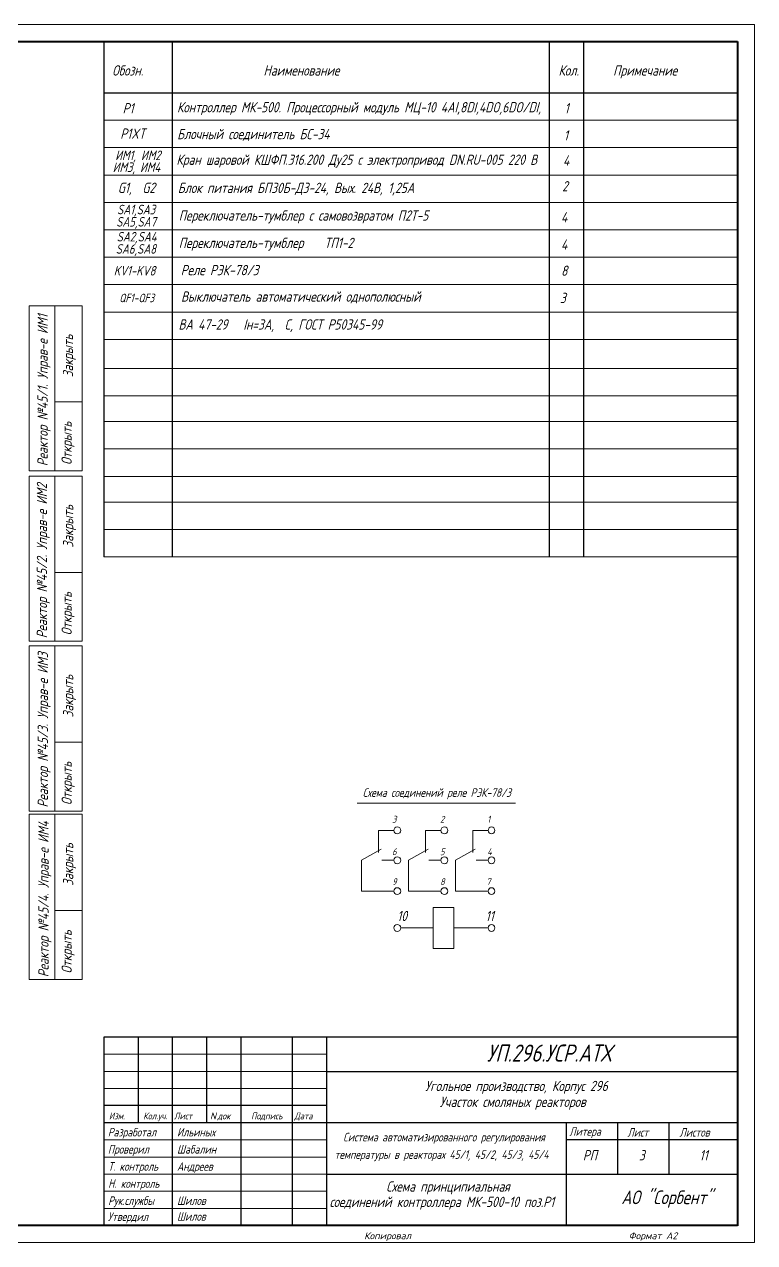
# Model space of a CAD drawing. Header units: millimetres. Extents: x -14 to 2659, y -2986 to -401.
# Drawn here: x 283.8 to 497, y -2007.1 to -1651.4 of the extents above; entities that cross this region are included whole.
import ezdxf

# ---------------------------------------------------------------- set-up
doc = ezdxf.new("R2010")
doc.units = ezdxf.units.MM
doc.layers.get('0').update_dxf_attribs({"lineweight": 20})
doc.layers.add('MAIN', color=7, linetype='Continuous', lineweight=50)
doc.layers.add('АСУТП', color=7, linetype='Continuous')
doc.styles.add('GOST тип А', font='GOST_A.TTF', dxfattribs={"oblique": 15})
doc.styles.get("Standard").update_dxf_attribs({"font": 'simplex.shx', "width": 0.75, "oblique": 15})

msp = doc.modelspace()

# ---------------------------------------------------------------- linework, layer by layer
at = {"linetype": 'Continuous'}
for p, q in [((-14.24325, -1651.36405), (497.00702, -1651.36405)), ((497.00702, -1651.36405), (497.00702, -2007.12074)), ((307.00702, -1656.36405), (492.00702, -1656.36405)), ((492.00702, -1671.36405), (307.00702, -1671.36405)), ((307.00702, -1679.36405), (492.00702, -1679.36405)), ((307.00702, -1687.36405), (492.00702, -1687.36405)), ((307.00702, -1695.36405), (492.00702, -1695.36405)), ((307.00702, -1703.36405), (492.00702, -1703.36405)), ((307.00702, -1711.36405), (492.00702, -1711.36405)), ((307.00702, -1719.36405), (492.00702, -1719.36405)), ((307.00702, -1727.36405), (492.00702, -1727.36405)), ((285.18002, -1733.54954), (285.18002, -1781.76449)), ((285.18002, -1733.54954), (300.68002, -1733.54954)), ((292.68002, -1733.54954), (292.68002, -1781.76449)), ((300.68002, -1733.54954), (300.68002, -1781.76449)), ((307.00702, -1735.36405), (492.00702, -1735.36405)), ((307.00702, -1743.36405), (492.00702, -1743.36405)), ((307.00702, -1751.86405), (492.00702, -1751.86405)), ((307.00702, -1759.86405), (492.00702, -1759.86405)), ((292.68002, -1761.63919), (300.68002, -1761.63919)), ((307.00702, -1767.36405), (492.00702, -1767.36405)), ((307.00702, -1775.36405), (492.00702, -1775.36405)), ((285.18002, -1781.76449), (300.68002, -1781.76449)), ((285.20184, -1783.29385), (285.20184, -1831.5088)), ((285.20184, -1783.29385), (300.70184, -1783.29385)), ((292.70184, -1783.29385), (292.70184, -1831.5088)), ((300.70184, -1783.29385), (300.70184, -1831.5088)), ((307.00702, -1783.36405), (492.00702, -1783.36405)), ((307.00702, -1790.86405), (492.00702, -1790.86405)), ((307.00702, -1798.86405), (492.00702, -1798.86405)), ((307.00702, -1806.86405), (492.00702, -1806.86405)), ((292.70184, -1811.3835), (300.70184, -1811.3835)), ((285.20184, -1831.5088), (300.70184, -1831.5088)), ((285.20578, -1832.87046), (285.20578, -1881.08541)), ((285.20578, -1832.87046), (300.70578, -1832.87046)), ((292.70578, -1832.87046), (292.70578, -1881.08541)), ((300.70578, -1832.87046), (300.70578, -1881.08541)), ((292.70578, -1860.96011), (300.70578, -1860.96011)), ((285.20578, -1881.08541), (300.70578, -1881.08541)), ((285.20578, -1882.04708), (285.20578, -1930.26203)), ((285.20578, -1882.04708), (300.70578, -1882.04708)), ((292.70578, -1882.04708), (292.70578, -1930.26203)), ((300.70578, -1882.04708), (300.70578, -1930.26203)), ((387.19612, -1893.22938), (387.19612, -1886.72545)), ((391.69612, -1886.72938), (387.19612, -1886.72545)), ((405.44612, -1886.72938), (400.94612, -1886.72938)), ((400.94612, -1893.22938), (400.94612, -1886.72938)), ((414.69612, -1893.22938), (414.69612, -1886.72938)), ((419.19612, -1886.72938), (414.69612, -1886.72938)), ((382.19612, -1904.47938), (382.19612, -1895.47938)), ((388.19612, -1895.47938), (391.69612, -1895.47938)), ((395.94612, -1904.47938), (395.94612, -1895.47938)), ((401.94612, -1895.47938), (405.44612, -1895.47938)), ((409.69612, -1904.47938), (409.69612, -1895.47938)), ((415.69612, -1895.47938), (419.19612, -1895.47938)), ((391.69612, -1904.47938), (382.19612, -1904.47938)), ((405.44612, -1904.47938), (395.94612, -1904.47938)), ((419.19612, -1904.47938), (409.69612, -1904.47938)), ((292.70578, -1910.13673), (300.70578, -1910.13673)), ((409.19612, -1909.22938), (403.19612, -1909.22938)), ((403.19612, -1915.22938), (393.94612, -1915.22938)), ((409.19612, -1915.22938), (419.19612, -1915.22938)), ((285.20578, -1930.26203), (300.70578, -1930.26203)), ((497.00702, -2007.12074), (-14.24325, -2007.12074))]:
    msp.add_line(p, q, dxfattribs=at)
at = {"linetype": 'Continuous', "lineweight": 40}
for p, q in [((5.75675, -1656.36405), (492.00702, -1656.36405)), ((492.00702, -1656.36405), (492.00702, -2002.19983)), ((492.00702, -2002.12074), (5.75675, -2002.12074))]:
    msp.add_line(p, q, dxfattribs=at)
at = {"linetype": 'Continuous', "lineweight": 30}
for p, q in [((307.00702, -1656.36405), (307.00702, -1806.86405)), ((327.00702, -1656.36405), (327.00702, -1806.86405)), ((437.00702, -1656.36405), (437.00702, -1806.86405)), ((447.00702, -1656.36405), (447.00702, -1806.86405)), ((307.00702, -1671.36405), (492.00702, -1671.36405))]:
    msp.add_line(p, q, dxfattribs=at)
for p, q in [((380.943, -1878.7778), (427.18968, -1878.7778)), ((372.00702, -1952.12074), (307.00702, -1952.12074)), ((372.00702, -1957.12074), (307.00702, -1957.12074)), ((372.00702, -1962.12074), (307.00702, -1962.12074)), ((372.00702, -1977.12074), (307.00702, -1977.12074)), ((372.00702, -1982.12074), (307.00702, -1982.12074)), ((372.00702, -1987.12074), (307.00702, -1987.12074)), ((372.00702, -1992.12074), (307.00702, -1992.12074)), ((372.00702, -1997.12074), (307.00702, -1997.12074))]:
    msp.add_line(p, q)
at = {"color": 7, "linetype": 'Continuous'}
for p, q in [((382.19612, -1895.47938), (387.94612, -1892.22938)), ((395.94612, -1895.47938), (401.69612, -1892.22938)), ((409.69612, -1895.47938), (415.44612, -1892.22938)), ((403.19612, -1909.22938), (409.19612, -1909.22938)), ((403.19612, -1915.22938), (403.19612, -1909.22938)), ((409.19612, -1921.22938), (409.19612, -1909.22938)), ((403.19612, -1921.22938), (403.19612, -1915.22938)), ((403.19612, -1921.22938), (409.19612, -1921.22938)), ((409.19612, -1921.22938), (403.19612, -1921.22938))]:
    msp.add_line(p, q, dxfattribs=at)
at = {"lineweight": 30}
for p, q in [((307.00702, -1947.12074), (307.00702, -2002.12074)), ((492.00702, -1947.12074), (307.00702, -1947.12074)), ((317.00702, -1947.12074), (317.00702, -1972.12074)), ((327.00702, -1947.12074), (327.00702, -2002.12074)), ((337.00702, -1947.12074), (337.00702, -1972.12074)), ((347.00702, -1947.12074), (347.00702, -2002.12074)), ((362.00702, -1947.12074), (362.00702, -2002.12074)), ((372.00702, -1947.12074), (372.00702, -2002.12074)), ((372.00702, -1957.12074), (492.00702, -1957.12074)), ((372.00702, -1967.12074), (307.00702, -1967.12074)), ((492.00702, -1972.12074), (307.00702, -1972.12074)), ((442.00702, -1972.12074), (442.00702, -2002.12074)), ((457.00702, -1972.12074), (457.00702, -1987.12074)), ((472.00702, -1972.12074), (472.00702, -1987.12074)), ((492.00702, -1977.12074), (442.00702, -1977.12074)), ((372.00702, -1987.12074), (492.00702, -1987.12074))]:
    msp.add_line(p, q, dxfattribs=at)
at = {"linetype": 'Continuous'}
for centre in [(392.69612, -1886.72938), (406.44612, -1886.72938), (420.19612, -1886.72938), (392.69612, -1895.47938), (406.44612, -1895.47938), (420.19612, -1895.47938), (392.69612, -1904.47938), (406.44612, -1904.47938), (420.19612, -1904.47938), (392.69612, -1915.22938), (420.19612, -1915.22938)]:
    msp.add_circle(centre, 1, dxfattribs=at)

# ---------------------------------------------------------------- texts
at = {"linetype": 'Continuous', "style": 'GOST тип А', "oblique": 15}
for s, height, p in [('Обозн.', 3, (309.47904, -1666.32282)), ('Наименование', 3, (353.62719, -1666.32282)), ('Кол.', 3, (439.75609, -1666.32282)), ('Примечание', 3, (455.68926, -1666.32282)), ('Р1', 3, (312.50702, -1677.36405)), ('Контроллер МК-500. Процессорный модуль МЦ-10 4AI,8DI,4DO,6DO/DI,', 3, (328.39501, -1677.06257)), ('1', 3, (441.50702, -1677.36405)), ('Р1XT', 3, (311.81522, -1684.77462)), ('Блочный соединитель БС-34', 3, (328.43078, -1684.89979)), ('1', 3, (441.30874, -1685.27565)), ('ИМ1, ИМ2', 2.8, (310.33412, -1691.00488)), ('ИМ3, ИМ4', 2.8, (309.60697, -1694.48667)), ('G1,  G2', 3, (311.10249, -1700.57473)), ('2', 3, (440.80445, -1700.13575)), ('Реле РЭК-78/3', 3, (329.47985, -1724.62074)), ('KV1-KV8', 2.8, (309.91841, -1724.71182)), ('Схема соединений реле РЭК-78/3', 2.5, (382.60487, -1876.94842)), ('3', 2, (391.19612, -1884.47938)), ('2', 2, (405.19612, -1884.47938)), ('1', 2, (418.94612, -1884.47938)), ('6', 2, (391.19612, -1893.97938)), ('5', 2, (405.19612, -1893.97938)), ('4', 2, (418.94612, -1893.97938)), ('9', 2, (391.19612, -1902.72938)), ('8', 2, (405.19612, -1902.72938)), ('7', 2, (418.69612, -1902.72938)), ('10', 3, (392.65093, -1913.22938)), ('11', 3, (418.44612, -1913.22938))]:
    msp.add_text(s, height=height, dxfattribs=at).set_placement(p)
at = {"color": 7, "linetype": 'Continuous', "style": 'GOST тип А', "oblique": 15}
for s, height, p in [('SA1,SA3', 2.8, (310.89782, -1706.8403)), ('SA5,SA7', 2.8, (310.63332, -1710.41424)), ('Переключатель-тумблер с самовозвратом П2Т-5', 3, (328.88404, -1708.67446)), ('SA2,SA4', 2.8, (310.7862, -1714.767)), ('Переключатель-тумблер    ТП1-2', 3, (328.88404, -1716.67446)), ('SA6,SA8', 2.8, (310.52171, -1718.34094))]:
    msp.add_text(s, height=height, dxfattribs=at).set_placement(p)
at = {"linetype": 'Continuous', "style": 'GOST тип А', "oblique": 15}
for s, p in [('Реактор №45/1. Управ-е ИМ1', (290.6539, -1780.39763)), ('Закрыть', (298.06546, -1754.42776)), ('Открыть', (297.65295, -1780.02716)), ('Реактор №45/2. Управ-е ИМ2', (290.45556, -1830.63654)), ('Закрыть', (298.08729, -1804.17207)), ('Открыть', (297.67477, -1829.77147)), ('Реактор №45/3. Управ-е ИМ3', (290.71883, -1880.06207)), ('Закрыть', (298.09123, -1853.74868)), ('Открыть', (297.67871, -1879.34807)), ('Реактор №45/4. Управ-е ИМ4', (290.90887, -1929.6143)), ('Закрыть', (298.09123, -1902.92531)), ('Открыть', (297.67871, -1928.5247))]:
    msp.add_text(s, height=3, rotation=90, dxfattribs=at).set_placement(p)
at = {"color": 7, "style": 'GOST тип А', "oblique": 15}
for s, height, p in [('Изм.', 2, (308.50702, -1971.12074)), ('Кол.уч.', 2, (318.50702, -1971.12074)), ('Лист', 2, (327.50702, -1971.12074)), ('док', 2, (340.21086, -1971.12074)), ('Подпись', 2, (350.00702, -1971.12074)), ('Дата', 2, (362.64099, -1971.12074)), ('Разработал', 2.5, (308.20634, -1976.12074)), ('Ильиных', 2.5, (328.39503, -1976.12074)), ('Литера', 2.5, (442.90467, -1975.92074)), ('Лист', 2.5, (459.89665, -1976.17074)), ('Листов', 2.5, (475.09032, -1976.17074)), ('Проверил', 2.5, (308.20634, -1981.12074)), ('Шабалин', 2.5, (328.39503, -1981.12074)), ('РП', 3, (446.86354, -1983.10156)), ('3', 3, (463.23009, -1983.10156)), ('Т. контроль', 2.5, (308.28805, -1986.12074)), ('Андреев', 2.5, (328.39503, -1986.12074)), ('Н. контроль', 2.5, (308.28805, -1991.12074)), ('АО "Сорбент"', 4, (458.0818, -1995.8951)), ('Рук.службы', 2.5, (308.28805, -1996.12074)), ('Шилов', 2.5, (328.39503, -1996.12074)), ('Утвердил', 2.5, (308.20634, -2000.79638)), ('Шилов', 2.5, (328.39503, -2000.72772))]:
    msp.add_text(s, height=height, dxfattribs=at).set_placement(p)
at = {"color": 7, "oblique": 15}
msp.add_text('N', height=2, dxfattribs=at).set_placement((338.00702, -1971.12074))
at = {"style": 'GOST тип А', "oblique": 15}
msp.add_text('11', height=3, dxfattribs=at).set_placement((480.90509, -1983.10156))
at = {"linetype": 'Continuous', "oblique": 15}
for s, p in [('Копировал', (383.00702, -2006.12074)), ('Формат A2', (460.20945, -2006.12074))]:
    msp.add_text(s, height=2, dxfattribs=at).set_placement(p)
at = {"layer": 'MAIN', "color": 7, "linetype": 'Continuous', "lineweight": -3, "style": 'GOST тип А', "oblique": 15}
for s, height, p in [('4', 3, (441.08206, -1692.64046)), ('Блок питания БП30Б-Д3-24, Вых. 24В, 1,25А', 3, (328.6083, -1700.61076)), ('4', 3, (440.47746, -1709.19037)), ('4', 3, (440.47746, -1717.19037)), ('8', 3, (440.51555, -1724.81039)), ('QF1-QF3', 2.5, (311.53186, -1732.50767)), ('3', 3, (440.18182, -1732.7602)), ('Схема принципиальная ', 3, (389.46276, -1992.2142)), ('соединений контроллера МК-500-10 поз.Р1', 3, (372.92579, -1996.7142))]:
    msp.add_text(s, height=height, dxfattribs=at).set_placement(p)
at = {"layer": 'MAIN', "color": 0, "linetype": 'Continuous', "lineweight": -3, "style": 'GOST тип А', "oblique": 15}
for s, p in [('Выключатель автоматический однополюсный ', (329.56845, -1732.35151)), ('ВА 47-29   Iн=3А,  С, ГОСТ Р50345-99', (328.81339, -1740.50242))]:
    msp.add_text(s, height=3, dxfattribs=at).set_placement(p)
at = {"layer": 'MAIN', "style": 'GOST тип А', "oblique": 15}
msp.add_text('УП.296.УСР.АТХ', height=5, dxfattribs=at).set_placement((418.84281, -1954.27022))
at = {"layer": 'MAIN', "color": 7, "linetype": 'Continuous', "style": 'GOST тип А', "oblique": 15}
for s, p in [('Угольное производство, Корпус 296', (400.84137, -1962.86145)), ('Участок смоляных реакторов', (405.07875, -1967.49609))]:
    msp.add_text(s, height=3, dxfattribs=at).set_placement(p)
at = {"layer": 'MAIN', "lineweight": 15, "style": 'GOST тип А', "oblique": 15}
for s, p in [('Система автоматизированного регулирования', (376.91395, -1977.55618)), ('температуры в реакторах 45/1, 45/2, 45/3, 45/4', (374.39308, -1982.65406))]:
    msp.add_text(s, height=2.5, dxfattribs=at).set_placement(p)
at = {"layer": 'АСУТП', "color": 7, "linetype": 'Continuous', "lineweight": -3, "style": 'GOST тип А', "oblique": 15}
msp.add_text('Кран шаровой КШФП.316.200 Ду25 с электропривод DN.RU-005 220 В ', height=3, dxfattribs=at).set_placement((328.19517, -1692.38781))

doc.saveas('drawing.dxf')
